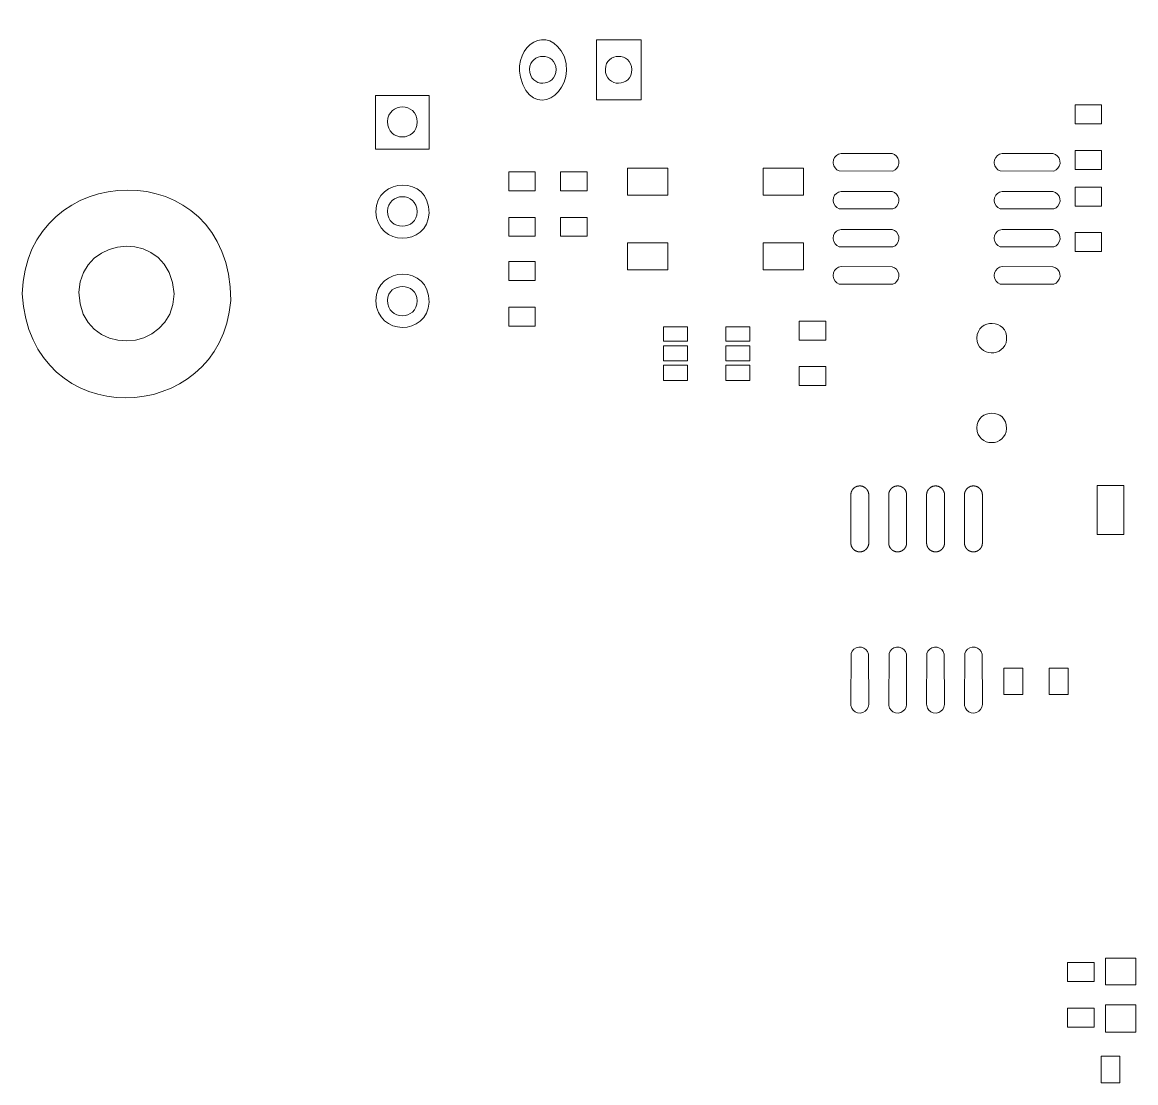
# Model space of a CAD drawing. Header units: inches. Extents: x 1.67 to 6.85, y 3.98 to 6.99.
# Drawn here: x 1.668 to 3.138, y 5.594 to 6.994 of the extents above; entities that cross this region are included whole.
import ezdxf

# ---------------------------------------------------------------- set-up
doc = ezdxf.new("R2010")
doc.units = ezdxf.units.IN
doc.header["$MEASUREMENT"] = 0
doc.layers.add('EBENE_1', color=7, linetype='Continuous')

# ---------------------------------------------------------------- blocks, each defined once
blk = doc.blocks.new('block 16')
at = {"layer": 'EBENE_1', "color": 7, "lineweight": 9, "true_color": 0xffffff}
blk.add_open_spline([(1.668, 6.6357), (1.6712, 6.8141), (1.9431, 6.8257), (1.9432, 6.6269), (1.9297, 6.4583), (1.678, 6.4502), (1.668, 6.6357)], degree=3, knots=[0, 0, 0, 0, 1, 1, 1, 2, 2, 2, 2], dxfattribs=at)
blk = doc.blocks.new('block 17')
at = {"layer": 'EBENE_1', "color": 7, "lineweight": 9, "true_color": 0xffffff}
blk.add_open_spline([(1.8683, 6.6357), (1.8667, 6.5555), (1.745, 6.5498), (1.7425, 6.6378), (1.746, 6.7162), (1.8638, 6.7224), (1.8683, 6.6357)], degree=3, knots=[0, 0, 0, 0, 1, 1, 1, 2, 2, 2, 2], dxfattribs=at)
blk = doc.blocks.new('block 18')
at = {"layer": 'EBENE_1', "color": 7, "lineweight": 9, "true_color": 0xffffff}
blk.add_open_spline([(2.1346, 6.7442), (2.1354, 6.7902), (2.2055, 6.7925), (2.205, 6.7424), (2.2029, 6.6981), (2.1362, 6.6973), (2.1346, 6.7442)], degree=3, knots=[0, 0, 0, 0, 1, 1, 1, 2, 2, 2, 2], dxfattribs=at)
blk = doc.blocks.new('block 19')
at = {"layer": 'EBENE_1', "color": 7, "lineweight": 9, "true_color": 0xffffff}
blk.add_open_spline([(2.1892, 6.7442), (2.1895, 6.7192), (2.1498, 6.7183), (2.15, 6.7447), (2.1506, 6.7698), (2.1887, 6.7711), (2.1892, 6.7442)], degree=3, knots=[0, 0, 0, 0, 1, 1, 1, 2, 2, 2, 2], dxfattribs=at)
blk = doc.blocks.new('block 20')
at = {"layer": 'EBENE_1', "color": 7, "lineweight": 9, "true_color": 0xffffff}
blk.add_open_spline([(2.1346, 6.6266), (2.1354, 6.6726), (2.2055, 6.6748), (2.205, 6.6248), (2.2029, 6.5804), (2.1362, 6.5797), (2.1346, 6.6266)], degree=3, knots=[0, 0, 0, 0, 1, 1, 1, 2, 2, 2, 2], dxfattribs=at)
blk = doc.blocks.new('block 21')
at = {"layer": 'EBENE_1', "color": 7, "lineweight": 9, "true_color": 0xffffff}
blk.add_open_spline([(2.1892, 6.6266), (2.1892, 6.6004), (2.1497, 6.5998), (2.15, 6.6273), (2.1505, 6.6513), (2.1893, 6.652), (2.1892, 6.6266)], degree=3, knots=[0, 0, 0, 0, 1, 1, 1, 2, 2, 2, 2], dxfattribs=at)
blk = doc.blocks.new('block 22')
at = {"layer": 'EBENE_1', "color": 7, "lineweight": 9, "true_color": 0xffffff}
blk.add_lwpolyline([(2.1342, 6.8977), (2.1342, 6.8268), (2.205, 6.8268), (2.205, 6.8977), (2.1342, 6.8977)], dxfattribs=at)
blk = doc.blocks.new('block 23')
at = {"layer": 'EBENE_1', "color": 7, "lineweight": 9, "true_color": 0xffffff}
blk.add_open_spline([(2.1892, 6.8627), (2.1892, 6.8365), (2.1497, 6.8359), (2.15, 6.8634), (2.1509, 6.8884), (2.1888, 6.8894), (2.1892, 6.8627)], degree=3, knots=[0, 0, 0, 0, 1, 1, 1, 2, 2, 2, 2], dxfattribs=at)
blk = doc.blocks.new('block 24')
at = {"layer": 'EBENE_1', "color": 7, "lineweight": 9, "true_color": 0xffffff}
blk.add_lwpolyline([(2.4259, 6.9711), (2.4259, 6.8919), (2.4851, 6.8919), (2.4851, 6.9711), (2.4259, 6.9711)], dxfattribs=at)
blk = doc.blocks.new('block 25')
at = {"layer": 'EBENE_1', "color": 7, "lineweight": 9, "true_color": 0xffffff}
blk.add_open_spline([(2.4726, 6.9319), (2.4726, 6.9082), (2.4375, 6.9072), (2.4376, 6.9323), (2.4383, 6.9544), (2.4718, 6.9554), (2.4726, 6.9319)], degree=3, knots=[0, 0, 0, 0, 1, 1, 1, 2, 2, 2, 2], dxfattribs=at)
blk = doc.blocks.new('block 26')
at = {"layer": 'EBENE_1', "color": 7, "lineweight": 9, "true_color": 0xffffff}
blk.add_open_spline([(2.3255, 6.9219), (2.3161, 6.9635), (2.3625, 6.9942), (2.3836, 6.9488), (2.3995, 6.8984), (2.3392, 6.8635), (2.3255, 6.9219)], degree=3, knots=[0, 0, 0, 0, 1, 1, 1, 2, 2, 2, 2], dxfattribs=at)
blk = doc.blocks.new('block 27')
at = {"layer": 'EBENE_1', "color": 7, "lineweight": 9, "true_color": 0xffffff}
blk.add_open_spline([(2.3726, 6.9319), (2.3726, 6.9082), (2.3375, 6.9072), (2.3376, 6.9323), (2.3383, 6.9544), (2.3718, 6.9554), (2.3726, 6.9319)], degree=3, knots=[0, 0, 0, 0, 1, 1, 1, 2, 2, 2, 2], dxfattribs=at)
blk = doc.blocks.new('block 205')
at = {"layer": 'EBENE_1', "color": 7, "lineweight": 9, "true_color": 0xffffff}
blk.add_lwpolyline([(2.5968, 6.5923), (2.5968, 6.5732), (2.6284, 6.5732), (2.6284, 6.5923), (2.5968, 6.5923)], dxfattribs=at)
blk = doc.blocks.new('block 206')
at = {"layer": 'EBENE_1', "color": 7, "lineweight": 9, "true_color": 0xffffff}
blk.add_lwpolyline([(2.5968, 6.5415), (2.5968, 6.5214), (2.6284, 6.5214), (2.6284, 6.5415), (2.5968, 6.5415)], dxfattribs=at)
blk = doc.blocks.new('block 207')
at = {"layer": 'EBENE_1', "color": 7, "lineweight": 9, "true_color": 0xffffff}
blk.add_lwpolyline([(2.5143, 6.5673), (2.5143, 6.5473), (2.5459, 6.5473), (2.5459, 6.5673), (2.5143, 6.5673)], dxfattribs=at)
blk = doc.blocks.new('block 208')
at = {"layer": 'EBENE_1', "color": 7, "lineweight": 9, "true_color": 0xffffff}
blk.add_lwpolyline([(2.5143, 6.5923), (2.5143, 6.5732), (2.5459, 6.5732), (2.5459, 6.5923), (2.5143, 6.5923)], dxfattribs=at)
blk = doc.blocks.new('block 209')
at = {"layer": 'EBENE_1', "color": 7, "lineweight": 9, "true_color": 0xffffff}
blk.add_lwpolyline([(2.5143, 6.5415), (2.5143, 6.5214), (2.5459, 6.5214), (2.5459, 6.5415), (2.5143, 6.5415)], dxfattribs=at)
blk = doc.blocks.new('block 210')
at = {"layer": 'EBENE_1', "color": 7, "lineweight": 9, "true_color": 0xffffff}
blk.add_lwpolyline([(2.5968, 6.5673), (2.5968, 6.5473), (2.6284, 6.5473), (2.6284, 6.5673), (2.5968, 6.5673)], dxfattribs=at)
blk = doc.blocks.new('block 350')
at = {"layer": 'EBENE_1', "color": 7, "lineweight": 9, "true_color": 0xffffff}
blk.add_lwpolyline([(3.0977, 5.6971), (3.0977, 5.6612), (3.1377, 5.6612), (3.1377, 5.6971), (3.0977, 5.6971)], dxfattribs=at)
blk = doc.blocks.new('block 351')
at = {"layer": 'EBENE_1', "color": 7, "lineweight": 9, "true_color": 0xffffff}
blk.add_lwpolyline([(3.0977, 5.7588), (3.0977, 5.7238), (3.1377, 5.7238), (3.1377, 5.7588), (3.0977, 5.7588)], dxfattribs=at)
blk = doc.blocks.new('block 353')
at = {"layer": 'EBENE_1', "color": 7, "lineweight": 9, "true_color": 0xffffff}
blk.add_lwpolyline([(3.0477, 5.753), (3.0477, 5.728), (3.0827, 5.728), (3.0827, 5.753), (3.0477, 5.753)], dxfattribs=at)
blk = doc.blocks.new('block 354')
at = {"layer": 'EBENE_1', "color": 7, "lineweight": 9, "true_color": 0xffffff}
blk.add_lwpolyline([(3.0477, 5.6929), (3.0477, 5.6679), (3.0827, 5.6679), (3.0827, 5.6929), (3.0477, 5.6929)], dxfattribs=at)
blk = doc.blocks.new('block 359')
at = {"layer": 'EBENE_1', "color": 7, "lineweight": 9, "true_color": 0xffffff}
blk.add_lwpolyline([(3.0919, 5.6295), (3.0919, 5.5945), (3.1169, 5.5945), (3.1169, 5.6295), (3.0919, 5.6295)], dxfattribs=at)
blk = doc.blocks.new('block 381')
at = {"layer": 'EBENE_1', "color": 7, "lineweight": 9, "true_color": 0xffffff}
blk.add_lwpolyline([(2.6459, 6.8018), (2.6459, 6.7659), (2.6993, 6.7659), (2.6993, 6.8018), (2.6459, 6.8018)], dxfattribs=at)
blk = doc.blocks.new('block 382')
at = {"layer": 'EBENE_1', "color": 7, "lineweight": 9, "true_color": 0xffffff}
blk.add_lwpolyline([(2.4667, 6.8018), (2.4667, 6.7659), (2.5201, 6.7659), (2.5201, 6.8018), (2.4667, 6.8018)], dxfattribs=at)
blk = doc.blocks.new('block 383')
at = {"layer": 'EBENE_1', "color": 7, "lineweight": 9, "true_color": 0xffffff}
blk.add_lwpolyline([(2.4667, 6.7033), (2.4667, 6.6674), (2.5201, 6.6674), (2.5201, 6.7033), (2.4667, 6.7033)], dxfattribs=at)
blk = doc.blocks.new('block 384')
at = {"layer": 'EBENE_1', "color": 7, "lineweight": 9, "true_color": 0xffffff}
blk.add_lwpolyline([(2.6459, 6.7033), (2.6459, 6.6674), (2.6993, 6.6674), (2.6993, 6.7033), (2.6459, 6.7033)], dxfattribs=at)
blk = doc.blocks.new('block 385')
at = {"layer": 'EBENE_1', "color": 7, "lineweight": 9, "true_color": 0xffffff}
blk.add_lwpolyline([(2.31, 6.7968), (2.31, 6.7717), (2.3451, 6.7717), (2.3451, 6.7968), (2.31, 6.7968)], dxfattribs=at)
blk = doc.blocks.new('block 386')
at = {"layer": 'EBENE_1', "color": 7, "lineweight": 9, "true_color": 0xffffff}
blk.add_lwpolyline([(2.31, 6.7367), (2.31, 6.7117), (2.3451, 6.7117), (2.3451, 6.7367), (2.31, 6.7367)], dxfattribs=at)
blk = doc.blocks.new('block 387')
at = {"layer": 'EBENE_1', "color": 7, "lineweight": 9, "true_color": 0xffffff}
blk.add_lwpolyline([(2.3784, 6.7968), (2.3784, 6.7717), (2.4134, 6.7717), (2.4134, 6.7968), (2.3784, 6.7968)], dxfattribs=at)
blk = doc.blocks.new('block 388')
at = {"layer": 'EBENE_1', "color": 7, "lineweight": 9, "true_color": 0xffffff}
blk.add_lwpolyline([(2.3784, 6.7367), (2.3784, 6.7117), (2.4134, 6.7117), (2.4134, 6.7367), (2.3784, 6.7367)], dxfattribs=at)
blk = doc.blocks.new('block 389')
at = {"layer": 'EBENE_1', "color": 7, "lineweight": 9, "true_color": 0xffffff}
blk.add_lwpolyline([(2.31, 6.6182), (2.31, 6.5932), (2.3451, 6.5932), (2.3451, 6.6182), (2.31, 6.6182)], dxfattribs=at)
blk = doc.blocks.new('block 390')
at = {"layer": 'EBENE_1', "color": 7, "lineweight": 9, "true_color": 0xffffff}
blk.add_lwpolyline([(2.31, 6.6783), (2.31, 6.6533), (2.3451, 6.6533), (2.3451, 6.6783), (2.31, 6.6783)], dxfattribs=at)
blk = doc.blocks.new('block 400')
at = {"layer": 'EBENE_1', "color": 7, "lineweight": 9, "true_color": 0xffffff}
blk.add_lwpolyline([(3.0577, 6.8852), (3.0577, 6.8602), (3.0927, 6.8602), (3.0927, 6.8852), (3.0577, 6.8852)], dxfattribs=at)
blk = doc.blocks.new('block 401')
at = {"layer": 'EBENE_1', "color": 7, "lineweight": 9, "true_color": 0xffffff}
blk.add_lwpolyline([(3.0577, 6.8251), (3.0577, 6.8001), (3.0927, 6.8001), (3.0927, 6.8251), (3.0577, 6.8251)], dxfattribs=at)
blk = doc.blocks.new('block 402')
at = {"layer": 'EBENE_1', "color": 7, "lineweight": 9, "true_color": 0xffffff}
blk.add_lwpolyline([(2.9509, 6.7091), (2.9514, 6.7127), (2.9529, 6.7158), (2.9552, 6.7183), (2.9581, 6.72), (2.9615, 6.7209), (3.0285, 6.7207), (3.0318, 6.7195), (3.0345, 6.7174), (3.0365, 6.7147), (3.0376, 6.7114), (3.0378, 6.7078), (3.0368, 6.7044), (3.035, 6.7015), (3.0325, 6.6993), (3.0294, 6.6978), (2.9589, 6.6979), (2.9558, 6.6995), (2.9534, 6.7018), (2.9517, 6.7048), (2.9509, 6.7082), (2.9509, 6.7091), (2.9509, 6.7091)], dxfattribs=at)
blk = doc.blocks.new('block 403')
at = {"layer": 'EBENE_1', "color": 7, "lineweight": 9, "true_color": 0xffffff}
blk.add_lwpolyline([(2.9509, 6.8093), (2.9514, 6.8128), (2.9529, 6.8159), (2.9552, 6.8184), (2.9581, 6.8202), (2.9615, 6.821), (3.0285, 6.8208), (3.0318, 6.8196), (3.0345, 6.8175), (3.0365, 6.8148), (3.0376, 6.8115), (3.0378, 6.8079), (3.0368, 6.8045), (3.035, 6.8016), (3.0325, 6.7994), (3.0294, 6.7979), (2.9589, 6.7981), (2.9558, 6.7996), (2.9534, 6.802), (2.9517, 6.8049), (2.9509, 6.8084), (2.9509, 6.8093), (2.9509, 6.8093)], dxfattribs=at)
blk = doc.blocks.new('block 404')
at = {"layer": 'EBENE_1', "color": 7, "lineweight": 9, "true_color": 0xffffff}
blk.add_lwpolyline([(2.7383, 6.6599), (2.7389, 6.6634), (2.7403, 6.6665), (2.7426, 6.6691), (2.7455, 6.6708), (2.7489, 6.6717), (2.816, 6.6715), (2.8192, 6.6703), (2.8219, 6.6682), (2.8239, 6.6654), (2.8251, 6.6622), (2.8252, 6.6586), (2.8243, 6.6552), (2.8225, 6.6523), (2.82, 6.65), (2.8169, 6.6486), (2.7463, 6.6487), (2.7433, 6.6503), (2.7408, 6.6526), (2.7391, 6.6556), (2.7384, 6.659), (2.7383, 6.6599), (2.7383, 6.6599)], dxfattribs=at)
blk = doc.blocks.new('block 405')
at = {"layer": 'EBENE_1', "color": 7, "lineweight": 9, "true_color": 0xffffff}
blk.add_lwpolyline([(2.7383, 6.7091), (2.7389, 6.7127), (2.7403, 6.7158), (2.7426, 6.7183), (2.7455, 6.72), (2.7489, 6.7209), (2.816, 6.7207), (2.8192, 6.7195), (2.8219, 6.7174), (2.8239, 6.7147), (2.8251, 6.7114), (2.8252, 6.7078), (2.8243, 6.7044), (2.8225, 6.7015), (2.82, 6.6993), (2.8169, 6.6978), (2.7463, 6.6979), (2.7433, 6.6995), (2.7408, 6.7018), (2.7391, 6.7048), (2.7384, 6.7082), (2.7383, 6.7091), (2.7383, 6.7091)], dxfattribs=at)
blk = doc.blocks.new('block 406')
at = {"layer": 'EBENE_1', "color": 7, "lineweight": 9, "true_color": 0xffffff}
blk.add_lwpolyline([(2.7383, 6.7592), (2.7389, 6.7627), (2.7403, 6.7658), (2.7426, 6.7683), (2.7455, 6.7701), (2.7489, 6.771), (2.816, 6.7708), (2.8192, 6.7695), (2.8219, 6.7675), (2.8239, 6.7647), (2.8251, 6.7614), (2.8252, 6.7579), (2.8243, 6.7545), (2.8225, 6.7516), (2.82, 6.7493), (2.8169, 6.7479), (2.7463, 6.748), (2.7433, 6.7496), (2.7408, 6.7519), (2.7391, 6.7549), (2.7384, 6.7583), (2.7383, 6.7592), (2.7383, 6.7592)], dxfattribs=at)
blk = doc.blocks.new('block 407')
at = {"layer": 'EBENE_1', "color": 7, "lineweight": 9, "true_color": 0xffffff}
blk.add_lwpolyline([(2.9509, 6.6599), (2.9514, 6.6634), (2.9529, 6.6665), (2.9552, 6.6691), (2.9581, 6.6708), (2.9615, 6.6717), (3.0285, 6.6715), (3.0318, 6.6703), (3.0345, 6.6682), (3.0365, 6.6654), (3.0376, 6.6622), (3.0378, 6.6586), (3.0368, 6.6552), (3.035, 6.6523), (3.0325, 6.65), (3.0294, 6.6486), (2.9589, 6.6487), (2.9558, 6.6503), (2.9534, 6.6526), (2.9517, 6.6556), (2.9509, 6.659), (2.9509, 6.6599), (2.9509, 6.6599)], dxfattribs=at)
blk = doc.blocks.new('block 408')
at = {"layer": 'EBENE_1', "color": 7, "lineweight": 9, "true_color": 0xffffff}
blk.add_lwpolyline([(2.9509, 6.7592), (2.9514, 6.7627), (2.9529, 6.7658), (2.9552, 6.7683), (2.9581, 6.7701), (2.9615, 6.771), (3.0285, 6.7708), (3.0318, 6.7695), (3.0345, 6.7675), (3.0365, 6.7647), (3.0376, 6.7614), (3.0378, 6.7579), (3.0368, 6.7545), (3.035, 6.7516), (3.0325, 6.7493), (3.0294, 6.7479), (2.9589, 6.748), (2.9558, 6.7496), (2.9534, 6.7519), (2.9517, 6.7549), (2.9509, 6.7583), (2.9509, 6.7592), (2.9509, 6.7592)], dxfattribs=at)
blk = doc.blocks.new('block 409')
at = {"layer": 'EBENE_1', "color": 7, "lineweight": 9, "true_color": 0xffffff}
blk.add_lwpolyline([(2.7383, 6.8093), (2.7389, 6.8128), (2.7403, 6.8159), (2.7426, 6.8184), (2.7455, 6.8202), (2.7489, 6.821), (2.816, 6.8208), (2.8192, 6.8196), (2.8219, 6.8175), (2.8239, 6.8148), (2.8251, 6.8115), (2.8252, 6.8079), (2.8243, 6.8045), (2.8225, 6.8016), (2.82, 6.7994), (2.8169, 6.7979), (2.7463, 6.7981), (2.7433, 6.7996), (2.7408, 6.802), (2.7391, 6.8049), (2.7384, 6.8084), (2.7383, 6.8093), (2.7383, 6.8093)], dxfattribs=at)
blk = doc.blocks.new('block 410')
at = {"layer": 'EBENE_1', "color": 7, "lineweight": 9, "true_color": 0xffffff}
blk.add_lwpolyline([(3.0577, 6.7167), (3.0577, 6.6916), (3.0927, 6.6916), (3.0927, 6.7167), (3.0577, 6.7167)], dxfattribs=at)
blk = doc.blocks.new('block 411')
at = {"layer": 'EBENE_1', "color": 7, "lineweight": 9, "true_color": 0xffffff}
blk.add_lwpolyline([(3.0577, 6.7767), (3.0577, 6.7517), (3.0927, 6.7517), (3.0927, 6.7767), (3.0577, 6.7767)], dxfattribs=at)
blk = doc.blocks.new('block 413')
at = {"layer": 'EBENE_1', "color": 7, "lineweight": 9, "true_color": 0xffffff}
blk.add_lwpolyline([(3.0869, 6.3829), (3.0869, 6.3179), (3.1219, 6.3179), (3.1219, 6.3829), (3.0869, 6.3829)], dxfattribs=at)
blk = doc.blocks.new('block 414')
at = {"layer": 'EBENE_1', "color": 7, "lineweight": 9, "true_color": 0xffffff}
blk.add_open_spline([(2.9281, 6.5773), (2.9285, 6.6039), (2.9688, 6.6032), (2.9673, 6.5755), (2.965, 6.5515), (2.9285, 6.552), (2.9281, 6.5773)], degree=3, knots=[0, 0, 0, 0, 1, 1, 1, 2, 2, 2, 2], dxfattribs=at)
blk = doc.blocks.new('block 415')
at = {"layer": 'EBENE_1', "color": 7, "lineweight": 9, "true_color": 0xffffff}
blk.add_open_spline([(2.9281, 6.4589), (2.9282, 6.4846), (2.9674, 6.4852), (2.9673, 6.4582), (2.9664, 6.4335), (2.9285, 6.4326), (2.9281, 6.4589)], degree=3, knots=[0, 0, 0, 0, 1, 1, 1, 2, 2, 2, 2], dxfattribs=at)
blk = doc.blocks.new('block 416')
at = {"layer": 'EBENE_1', "color": 7, "lineweight": 9, "true_color": 0xffffff}
blk.add_lwpolyline([(3.0235, 6.1418), (3.0235, 6.1068), (3.0485, 6.1068), (3.0485, 6.1418), (3.0235, 6.1418)], dxfattribs=at)
blk = doc.blocks.new('block 417')
at = {"layer": 'EBENE_1', "color": 7, "lineweight": 9, "true_color": 0xffffff}
blk.add_lwpolyline([(2.9635, 6.1418), (2.9635, 6.1068), (2.9885, 6.1068), (2.9885, 6.1418), (2.9635, 6.1418)], dxfattribs=at)
blk = doc.blocks.new('block 418')
at = {"layer": 'EBENE_1', "color": 7, "lineweight": 9, "true_color": 0xffffff}
blk.add_lwpolyline([(2.8617, 6.307), (2.8617, 6.3717), (2.8618, 6.3719), (2.8618, 6.3721), (2.8618, 6.3724), (2.8619, 6.3726), (2.8619, 6.3728), (2.862, 6.373), (2.862, 6.3732), (2.8621, 6.3734), (2.8621, 6.3737), (2.8622, 6.3739), (2.8623, 6.3741), (2.8623, 6.3743), (2.8624, 6.3745), (2.8625, 6.3747), (2.8625, 6.3749), (2.8626, 6.3751), (2.8627, 6.3753), (2.8628, 6.3755), (2.8629, 6.3757), (2.863, 6.3759), (2.8631, 6.3761), (2.8632, 6.3762), (2.8633, 6.3764), (2.8634, 6.3766), (2.8635, 6.3768), (2.8637, 6.377), (2.8638, 6.3771), (2.8639, 6.3773), (2.864, 6.3775), (2.8642, 6.3777), (2.8643, 6.3778), (2.8644, 6.378), (2.8646, 6.3782), (2.8647, 6.3783), (2.8648, 6.3785), (2.865, 6.3786), (2.8651, 6.3788), (2.8653, 6.3789), (2.8654, 6.3791), (2.8656, 6.3792), (2.8658, 6.3794), (2.8659, 6.3795), (2.8661, 6.3796), (2.8663, 6.3798), (2.8664, 6.3799), (2.8666, 6.38), (2.8668, 6.3801), (2.8669, 6.3803), (2.8671, 6.3804), (2.8673, 6.3805), (2.8675, 6.3806), (2.8677, 6.3807), (2.8679, 6.3808), (2.868, 6.3809), (2.8682, 6.381), (2.8684, 6.3811), (2.8686, 6.3812), (2.8688, 6.3813), (2.869, 6.3814), (2.8692, 6.3814), (2.8694, 6.3815), (2.8696, 6.3816), (2.8698, 6.3817), (2.87, 6.3817), (2.8703, 6.3818), (2.8705, 6.3818), (2.8707, 6.3819), (2.8709, 6.382), (2.8711, 6.382), (2.8713, 6.382), (2.8715, 6.3821), (2.8718, 6.3821), (2.872, 6.3821), (2.8722, 6.3822), (2.8724, 6.3822), (2.8727, 6.3822), (2.8729, 6.3822), (2.8731, 6.3822), (2.8733, 6.3822), (2.8736, 6.3822), (2.8738, 6.3822), (2.874, 6.3822), (2.8743, 6.3822), (2.8745, 6.3822), (2.8747, 6.3822), (2.8749, 6.3822), (2.8751, 6.3821), (2.8754, 6.3821), (2.8756, 6.3821), (2.8758, 6.382), (2.876, 6.382), (2.8762, 6.3819), (2.8764, 6.3819), (2.8767, 6.3818), (2.8769, 6.3818), (2.8771, 6.3817), (2.8773, 6.3816), (2.8775, 6.3815), (2.8777, 6.3815), (2.8779, 6.3814), (2.8781, 6.3813), (2.8783, 6.3812), (2.8785, 6.3811), (2.8787, 6.381), (2.8789, 6.3809), (2.8791, 6.3808), (2.8792, 6.3807), (2.8794, 6.3806), (2.8796, 6.3805), (2.8798, 6.3804), (2.88, 6.3803), (2.8802, 6.3802), (2.8803, 6.3801), (2.8805, 6.3799), (2.8807, 6.3798), (2.8808, 6.3797), (2.881, 6.3795), (2.8812, 6.3794), (2.8813, 6.3793), (2.8815, 6.3791), (2.8816, 6.379), (2.8818, 6.3788), (2.8819, 6.3787), (2.8821, 6.3785), (2.8822, 6.3784), (2.8824, 6.3782), (2.8825, 6.378), (2.8827, 6.3779), (2.8828, 6.3777), (2.8829, 6.3775), (2.883, 6.3774), (2.8832, 6.3772), (2.8833, 6.377), (2.8834, 6.3768), (2.8835, 6.3767), (2.8836, 6.3765), (2.8837, 6.3763), (2.8838, 6.3761), (2.8839, 6.3759), (2.884, 6.3757), (2.8841, 6.3755), (2.8842, 6.3753), (2.8843, 6.3751), (2.8844, 6.3749), (2.8845, 6.3747), (2.8846, 6.3745), (2.8846, 6.3743), (2.8847, 6.3741), (2.8848, 6.3739), (2.8848, 6.3737), (2.8849, 6.3735), (2.885, 6.3733), (2.885, 6.3731), (2.8851, 6.3729), (2.8851, 6.3727), (2.8851, 6.3724), (2.8852, 6.3722), (2.8852, 6.372), (2.8852, 6.3718), (2.8853, 6.3715), (2.8853, 6.3066), (2.8853, 6.3064), (2.8853, 6.3062), (2.8853, 6.3059), (2.8852, 6.3057), (2.8852, 6.3055), (2.8852, 6.3053), (2.8851, 6.3051), (2.8851, 6.3048), (2.8851, 6.3046), (2.885, 6.3044), (2.885, 6.3042), (2.8849, 6.304), (2.8849, 6.3038), (2.8848, 6.3036), (2.8847, 6.3033), (2.8847, 6.3031), (2.8846, 6.3029), (2.8845, 6.3027), (2.8844, 6.3025), (2.8844, 6.3023), (2.8843, 6.3021), (2.8842, 6.3019), (2.8841, 6.3017), (2.884, 6.3016), (2.8839, 6.3014), (2.8838, 6.3012), (2.8837, 6.301), (2.8836, 6.3008), (2.8834, 6.3006), (2.8833, 6.3004), (2.8832, 6.3003), (2.8831, 6.3001), (2.883, 6.2999), (2.8828, 6.2998), (2.8827, 6.2996), (2.8826, 6.2994), (2.8824, 6.2993), (2.8823, 6.2991), (2.8821, 6.2989), (2.882, 6.2988), (2.8818, 6.2986), (2.8817, 6.2985), (2.8815, 6.2983), (2.8814, 6.2982), (2.8812, 6.2981), (2.8811, 6.2979), (2.8809, 6.2978), (2.8807, 6.2977), (2.8806, 6.2975), (2.8804, 6.2974), (2.8802, 6.2973), (2.88, 6.2972), (2.8799, 6.297), (2.8797, 6.2969), (2.8795, 6.2968), (2.8793, 6.2967), (2.8791, 6.2966), (2.8789, 6.2965), (2.8787, 6.2964), (2.8785, 6.2963), (2.8784, 6.2962), (2.8782, 6.2961), (2.878, 6.296), (2.8778, 6.296), (2.8776, 6.2959), (2.8774, 6.2958), (2.8771, 6.2958), (2.8769, 6.2957), (2.8767, 6.2956), (2.8765, 6.2956), (2.8763, 6.2955), (2.8761, 6.2955), (2.8759, 6.2954), (2.8757, 6.2954), (2.8754, 6.2953), (2.8752, 6.2953), (2.875, 6.2953), (2.8748, 6.2952), (2.8746, 6.2952), (2.8743, 6.2952), (2.8741, 6.2952), (2.8739, 6.2952), (2.8736, 6.2952), (2.8734, 6.2952), (2.8732, 6.2952), (2.873, 6.2952), (2.8727, 6.2952), (2.8725, 6.2952), (2.8723, 6.2952), (2.8721, 6.2953), (2.8718, 6.2953), (2.8716, 6.2953), (2.8714, 6.2954), (2.8712, 6.2954), (2.871, 6.2954), (2.8708, 6.2955), (2.8705, 6.2955), (2.8703, 6.2956), (2.8701, 6.2957), (2.8699, 6.2957), (2.8697, 6.2958), (2.8695, 6.2959), (2.8693, 6.2959), (2.8691, 6.296), (2.8689, 6.2961), (2.8687, 6.2962), (2.8685, 6.2963), (2.8683, 6.2964), (2.8681, 6.2965), (2.8679, 6.2966), (2.8677, 6.2967), (2.8675, 6.2968), (2.8674, 6.2969), (2.8672, 6.297), (2.867, 6.2971), (2.8668, 6.2972), (2.8667, 6.2974), (2.8665, 6.2975), (2.8663, 6.2976), (2.8661, 6.2977), (2.866, 6.2979), (2.8658, 6.298), (2.8657, 6.2982), (2.8655, 6.2983), (2.8653, 6.2984), (2.8652, 6.2986), (2.865, 6.2987), (2.8649, 6.2989), (2.8647, 6.299), (2.8646, 6.2992), (2.8645, 6.2994), (2.8643, 6.2995), (2.8642, 6.2997), (2.8641, 6.2999), (2.8639, 6.3), (2.8638, 6.3002), (2.8637, 6.3004), (2.8636, 6.3006), (2.8635, 6.3007), (2.8633, 6.3009), (2.8632, 6.3011), (2.8631, 6.3013), (2.863, 6.3015), (2.8629, 6.3017), (2.8628, 6.3019), (2.8627, 6.3021), (2.8627, 6.3023), (2.8626, 6.3025), (2.8625, 6.3027), (2.8624, 6.3029), (2.8623, 6.3031), (2.8623, 6.3033), (2.8622, 6.3035), (2.8621, 6.3037), (2.8621, 6.3039), (2.862, 6.3041), (2.862, 6.3043), (2.8619, 6.3045), (2.8619, 6.3048), (2.8618, 6.305), (2.8618, 6.3052), (2.8618, 6.3054), (2.8618, 6.3056), (2.8617, 6.3059), (2.8617, 6.3061), (2.8617, 6.3063), (2.8617, 6.3065), (2.8617, 6.3068), (2.8617, 6.307), (2.8617, 6.307)], dxfattribs=at)
blk = doc.blocks.new('block 419')
at = {"layer": 'EBENE_1', "color": 7, "lineweight": 9, "true_color": 0xffffff}
blk.add_lwpolyline([(2.7617, 6.307), (2.7617, 6.3717), (2.7617, 6.3719), (2.7618, 6.3721), (2.7618, 6.3724), (2.7619, 6.3726), (2.7619, 6.3728), (2.7619, 6.373), (2.762, 6.3732), (2.762, 6.3734), (2.7621, 6.3737), (2.7622, 6.3739), (2.7622, 6.3741), (2.7623, 6.3743), (2.7624, 6.3745), (2.7624, 6.3747), (2.7625, 6.3749), (2.7626, 6.3751), (2.7627, 6.3753), (2.7628, 6.3755), (2.7629, 6.3757), (2.763, 6.3759), (2.7631, 6.3761), (2.7632, 6.3762), (2.7633, 6.3764), (2.7634, 6.3766), (2.7635, 6.3768), (2.7636, 6.377), (2.7638, 6.3771), (2.7639, 6.3773), (2.764, 6.3775), (2.7641, 6.3777), (2.7643, 6.3778), (2.7644, 6.378), (2.7645, 6.3782), (2.7647, 6.3783), (2.7648, 6.3785), (2.765, 6.3786), (2.7651, 6.3788), (2.7653, 6.3789), (2.7654, 6.3791), (2.7656, 6.3792), (2.7657, 6.3794), (2.7659, 6.3795), (2.7661, 6.3796), (2.7662, 6.3798), (2.7664, 6.3799), (2.7666, 6.38), (2.7667, 6.3801), (2.7669, 6.3803), (2.7671, 6.3804), (2.7673, 6.3805), (2.7675, 6.3806), (2.7677, 6.3807), (2.7678, 6.3808), (2.768, 6.3809), (2.7682, 6.381), (2.7684, 6.3811), (2.7686, 6.3812), (2.7688, 6.3813), (2.769, 6.3814), (2.7692, 6.3814), (2.7694, 6.3815), (2.7696, 6.3816), (2.7698, 6.3817), (2.77, 6.3817), (2.7702, 6.3818), (2.7704, 6.3818), (2.7707, 6.3819), (2.7709, 6.382), (2.7711, 6.382), (2.7713, 6.382), (2.7715, 6.3821), (2.7717, 6.3821), (2.772, 6.3821), (2.7722, 6.3822), (2.7724, 6.3822), (2.7726, 6.3822), (2.7729, 6.3822), (2.7731, 6.3822), (2.7733, 6.3822), (2.7735, 6.3822), (2.7738, 6.3822), (2.774, 6.3822), (2.7742, 6.3822), (2.7745, 6.3822), (2.7747, 6.3822), (2.7749, 6.3822), (2.7751, 6.3821), (2.7753, 6.3821), (2.7756, 6.3821), (2.7758, 6.382), (2.776, 6.382), (2.7762, 6.3819), (2.7764, 6.3819), (2.7766, 6.3818), (2.7768, 6.3818), (2.7771, 6.3817), (2.7773, 6.3816), (2.7775, 6.3815), (2.7777, 6.3815), (2.7779, 6.3814), (2.7781, 6.3813), (2.7783, 6.3812), (2.7785, 6.3811), (2.7787, 6.381), (2.7788, 6.3809), (2.779, 6.3808), (2.7792, 6.3807), (2.7794, 6.3806), (2.7796, 6.3805), (2.7798, 6.3804), (2.78, 6.3803), (2.7801, 6.3802), (2.7803, 6.3801), (2.7805, 6.3799), (2.7807, 6.3798), (2.7808, 6.3797), (2.781, 6.3795), (2.7811, 6.3794), (2.7813, 6.3793), (2.7815, 6.3791), (2.7816, 6.379), (2.7818, 6.3788), (2.7819, 6.3787), (2.7821, 6.3785), (2.7822, 6.3784), (2.7824, 6.3782), (2.7825, 6.378), (2.7826, 6.3779), (2.7828, 6.3777), (2.7829, 6.3775), (2.783, 6.3774), (2.7831, 6.3772), (2.7833, 6.377), (2.7834, 6.3768), (2.7835, 6.3767), (2.7836, 6.3765), (2.7837, 6.3763), (2.7838, 6.3761), (2.7839, 6.3759), (2.784, 6.3757), (2.7841, 6.3755), (2.7842, 6.3753), (2.7843, 6.3751), (2.7844, 6.3749), (2.7845, 6.3747), (2.7845, 6.3745), (2.7846, 6.3743), (2.7847, 6.3741), (2.7848, 6.3739), (2.7848, 6.3737), (2.7849, 6.3735), (2.7849, 6.3733), (2.785, 6.3731), (2.785, 6.3729), (2.7851, 6.3727), (2.7851, 6.3724), (2.7851, 6.3722), (2.7852, 6.372), (2.7852, 6.3718), (2.7852, 6.3715), (2.7853, 6.3066), (2.7853, 6.3064), (2.7853, 6.3062), (2.7852, 6.3059), (2.7852, 6.3057), (2.7852, 6.3055), (2.7852, 6.3053), (2.7851, 6.3051), (2.7851, 6.3048), (2.785, 6.3046), (2.785, 6.3044), (2.7849, 6.3042), (2.7849, 6.304), (2.7848, 6.3038), (2.7848, 6.3036), (2.7847, 6.3033), (2.7846, 6.3031), (2.7846, 6.3029), (2.7845, 6.3027), (2.7844, 6.3025), (2.7843, 6.3023), (2.7842, 6.3021), (2.7842, 6.3019), (2.7841, 6.3017), (2.784, 6.3016), (2.7839, 6.3014), (2.7838, 6.3012), (2.7836, 6.301), (2.7835, 6.3008), (2.7834, 6.3006), (2.7833, 6.3004), (2.7832, 6.3003), (2.7831, 6.3001), (2.7829, 6.2999), (2.7828, 6.2998), (2.7827, 6.2996), (2.7825, 6.2994), (2.7824, 6.2993), (2.7823, 6.2991), (2.7821, 6.2989), (2.782, 6.2988), (2.7818, 6.2986), (2.7817, 6.2985), (2.7815, 6.2983), (2.7814, 6.2982), (2.7812, 6.2981), (2.781, 6.2979), (2.7809, 6.2978), (2.7807, 6.2977), (2.7805, 6.2975), (2.7804, 6.2974), (2.7802, 6.2973), (2.78, 6.2972), (2.7798, 6.297), (2.7797, 6.2969), (2.7795, 6.2968), (2.7793, 6.2967), (2.7791, 6.2966), (2.7789, 6.2965), (2.7787, 6.2964), (2.7785, 6.2963), (2.7783, 6.2962), (2.7781, 6.2961), (2.7779, 6.296), (2.7777, 6.296), (2.7775, 6.2959), (2.7773, 6.2958), (2.7771, 6.2958), (2.7769, 6.2957), (2.7767, 6.2956), (2.7765, 6.2956), (2.7763, 6.2955), (2.7761, 6.2955), (2.7759, 6.2954), (2.7756, 6.2954), (2.7754, 6.2953), (2.7752, 6.2953), (2.775, 6.2953), (2.7748, 6.2952), (2.7745, 6.2952), (2.7743, 6.2952), (2.7741, 6.2952), (2.7739, 6.2952), (2.7736, 6.2952), (2.7734, 6.2952), (2.7732, 6.2952), (2.7729, 6.2952), (2.7727, 6.2952), (2.7725, 6.2952), (2.7723, 6.2952), (2.772, 6.2953), (2.7718, 6.2953), (2.7716, 6.2953), (2.7714, 6.2954), (2.7712, 6.2954), (2.7709, 6.2954), (2.7707, 6.2955), (2.7705, 6.2955), (2.7703, 6.2956), (2.7701, 6.2957), (2.7699, 6.2957), (2.7697, 6.2958), (2.7695, 6.2959), (2.7693, 6.2959), (2.7691, 6.296), (2.7689, 6.2961), (2.7687, 6.2962), (2.7685, 6.2963), (2.7683, 6.2964), (2.7681, 6.2965), (2.7679, 6.2966), (2.7677, 6.2967), (2.7675, 6.2968), (2.7673, 6.2969), (2.7672, 6.297), (2.767, 6.2971), (2.7668, 6.2972), (2.7666, 6.2974), (2.7665, 6.2975), (2.7663, 6.2976), (2.7661, 6.2977), (2.766, 6.2979), (2.7658, 6.298), (2.7656, 6.2982), (2.7655, 6.2983), (2.7653, 6.2984), (2.7652, 6.2986), (2.765, 6.2987), (2.7649, 6.2989), (2.7647, 6.299), (2.7646, 6.2992), (2.7644, 6.2994), (2.7643, 6.2995), (2.7642, 6.2997), (2.764, 6.2999), (2.7639, 6.3), (2.7638, 6.3002), (2.7637, 6.3004), (2.7636, 6.3006), (2.7634, 6.3007), (2.7633, 6.3009), (2.7632, 6.3011), (2.7631, 6.3013), (2.763, 6.3015), (2.7629, 6.3017), (2.7628, 6.3019), (2.7627, 6.3021), (2.7626, 6.3023), (2.7626, 6.3025), (2.7625, 6.3027), (2.7624, 6.3029), (2.7623, 6.3031), (2.7623, 6.3033), (2.7622, 6.3035), (2.7621, 6.3037), (2.7621, 6.3039), (2.762, 6.3041), (2.762, 6.3043), (2.7619, 6.3045), (2.7619, 6.3048), (2.7618, 6.305), (2.7618, 6.3052), (2.7618, 6.3054), (2.7617, 6.3056), (2.7617, 6.3059), (2.7617, 6.3061), (2.7617, 6.3063), (2.7617, 6.3065), (2.7617, 6.3068), (2.7617, 6.307), (2.7617, 6.307)], dxfattribs=at)
blk = doc.blocks.new('block 420')
at = {"layer": 'EBENE_1', "color": 7, "lineweight": 9, "true_color": 0xffffff}
blk.add_lwpolyline([(2.9117, 6.0943), (2.9121, 6.1609), (2.9135, 6.164), (2.9158, 6.1666), (2.9186, 6.1684), (2.922, 6.1694), (2.9256, 6.1693), (2.9289, 6.1682), (2.9316, 6.1662), (2.9337, 6.1635), (2.935, 6.1603), (2.9353, 6.0936), (2.9346, 6.0902), (2.933, 6.0872), (2.9306, 6.0848), (2.9276, 6.0831), (2.9241, 6.0824), (2.9205, 6.0828), (2.9174, 6.0841), (2.9148, 6.0863), (2.9128, 6.0891), (2.9118, 6.0924), (2.9117, 6.0943), (2.9117, 6.0943)], dxfattribs=at)
blk = doc.blocks.new('block 421')
at = {"layer": 'EBENE_1', "color": 7, "lineweight": 9, "true_color": 0xffffff}
blk.add_lwpolyline([(2.8617, 6.0943), (2.8621, 6.1609), (2.8635, 6.164), (2.8658, 6.1666), (2.8686, 6.1684), (2.872, 6.1694), (2.8756, 6.1693), (2.8789, 6.1682), (2.8816, 6.1662), (2.8837, 6.1635), (2.885, 6.1603), (2.8853, 6.0936), (2.8846, 6.0902), (2.883, 6.0872), (2.8806, 6.0848), (2.8776, 6.0831), (2.8741, 6.0824), (2.8705, 6.0828), (2.8674, 6.0841), (2.8647, 6.0863), (2.8628, 6.0891), (2.8618, 6.0924), (2.8617, 6.0943), (2.8617, 6.0943)], dxfattribs=at)
blk = doc.blocks.new('block 422')
at = {"layer": 'EBENE_1', "color": 7, "lineweight": 9, "true_color": 0xffffff}
blk.add_lwpolyline([(2.8117, 6.0943), (2.8121, 6.1609), (2.8135, 6.164), (2.8157, 6.1666), (2.8186, 6.1684), (2.822, 6.1694), (2.8256, 6.1693), (2.8289, 6.1682), (2.8316, 6.1662), (2.8337, 6.1635), (2.835, 6.1603), (2.8353, 6.0936), (2.8346, 6.0902), (2.8329, 6.0872), (2.8305, 6.0848), (2.8275, 6.0831), (2.8241, 6.0824), (2.8205, 6.0828), (2.8173, 6.0841), (2.8147, 6.0863), (2.8128, 6.0891), (2.8118, 6.0924), (2.8117, 6.0943), (2.8117, 6.0943)], dxfattribs=at)
blk = doc.blocks.new('block 423')
at = {"layer": 'EBENE_1', "color": 7, "lineweight": 9, "true_color": 0xffffff}
blk.add_lwpolyline([(2.9117, 6.307), (2.9117, 6.3717), (2.9118, 6.3719), (2.9118, 6.3721), (2.9118, 6.3724), (2.9119, 6.3726), (2.9119, 6.3728), (2.912, 6.373), (2.912, 6.3732), (2.9121, 6.3734), (2.9121, 6.3737), (2.9122, 6.3739), (2.9123, 6.3741), (2.9123, 6.3743), (2.9124, 6.3745), (2.9125, 6.3747), (2.9126, 6.3749), (2.9126, 6.3751), (2.9127, 6.3753), (2.9128, 6.3755), (2.9129, 6.3757), (2.913, 6.3759), (2.9131, 6.3761), (2.9132, 6.3762), (2.9133, 6.3764), (2.9134, 6.3766), (2.9135, 6.3768), (2.9137, 6.377), (2.9138, 6.3771), (2.9139, 6.3773), (2.914, 6.3775), (2.9142, 6.3777), (2.9143, 6.3778), (2.9144, 6.378), (2.9146, 6.3782), (2.9147, 6.3783), (2.9148, 6.3785), (2.915, 6.3786), (2.9151, 6.3788), (2.9153, 6.3789), (2.9154, 6.3791), (2.9156, 6.3792), (2.9158, 6.3794), (2.9159, 6.3795), (2.9161, 6.3796), (2.9163, 6.3798), (2.9164, 6.3799), (2.9166, 6.38), (2.9168, 6.3801), (2.9169, 6.3803), (2.9171, 6.3804), (2.9173, 6.3805), (2.9175, 6.3806), (2.9177, 6.3807), (2.9179, 6.3808), (2.9181, 6.3809), (2.9182, 6.381), (2.9184, 6.3811), (2.9186, 6.3812), (2.9188, 6.3813), (2.919, 6.3814), (2.9192, 6.3814), (2.9194, 6.3815), (2.9196, 6.3816), (2.9198, 6.3817), (2.9201, 6.3817), (2.9203, 6.3818), (2.9205, 6.3818), (2.9207, 6.3819), (2.9209, 6.382), (2.9211, 6.382), (2.9213, 6.382), (2.9216, 6.3821), (2.9218, 6.3821), (2.922, 6.3821), (2.9222, 6.3822), (2.9224, 6.3822), (2.9227, 6.3822), (2.9229, 6.3822), (2.9231, 6.3822), (2.9233, 6.3822), (2.9236, 6.3822), (2.9238, 6.3822), (2.924, 6.3822), (2.9243, 6.3822), (2.9245, 6.3822), (2.9247, 6.3822), (2.9249, 6.3822), (2.9251, 6.3821), (2.9254, 6.3821), (2.9256, 6.3821), (2.9258, 6.382), (2.926, 6.382), (2.9262, 6.3819), (2.9264, 6.3819), (2.9267, 6.3818), (2.9269, 6.3818), (2.9271, 6.3817), (2.9273, 6.3816), (2.9275, 6.3815), (2.9277, 6.3815), (2.9279, 6.3814), (2.9281, 6.3813), (2.9283, 6.3812), (2.9285, 6.3811), (2.9287, 6.381), (2.9289, 6.3809), (2.9291, 6.3808), (2.9293, 6.3807), (2.9294, 6.3806), (2.9296, 6.3805), (2.9298, 6.3804), (2.93, 6.3803), (2.9302, 6.3802), (2.9303, 6.3801), (2.9305, 6.3799), (2.9307, 6.3798), (2.9308, 6.3797), (2.931, 6.3795), (2.9312, 6.3794), (2.9313, 6.3793), (2.9315, 6.3791), (2.9316, 6.379), (2.9318, 6.3788), (2.932, 6.3787), (2.9321, 6.3785), (2.9322, 6.3784), (2.9324, 6.3782), (2.9325, 6.378), (2.9327, 6.3779), (2.9328, 6.3777), (2.9329, 6.3775), (2.933, 6.3774), (2.9332, 6.3772), (2.9333, 6.377), (2.9334, 6.3768), (2.9335, 6.3767), (2.9336, 6.3765), (2.9337, 6.3763), (2.9339, 6.3761), (2.934, 6.3759), (2.9341, 6.3757), (2.9341, 6.3755), (2.9342, 6.3753), (2.9343, 6.3751), (2.9344, 6.3749), (2.9345, 6.3747), (2.9346, 6.3745), (2.9346, 6.3743), (2.9347, 6.3741), (2.9348, 6.3739), (2.9348, 6.3737), (2.9349, 6.3735), (2.935, 6.3733), (2.935, 6.3731), (2.9351, 6.3729), (2.9351, 6.3727), (2.9351, 6.3724), (2.9352, 6.3722), (2.9352, 6.372), (2.9352, 6.3718), (2.9353, 6.3715), (2.9353, 6.3066), (2.9353, 6.3064), (2.9353, 6.3062), (2.9353, 6.3059), (2.9352, 6.3057), (2.9352, 6.3055), (2.9352, 6.3053), (2.9352, 6.3051), (2.9351, 6.3048), (2.9351, 6.3046), (2.935, 6.3044), (2.935, 6.3042), (2.9349, 6.304), (2.9349, 6.3038), (2.9348, 6.3036), (2.9347, 6.3033), (2.9347, 6.3031), (2.9346, 6.3029), (2.9345, 6.3027), (2.9344, 6.3025), (2.9344, 6.3023), (2.9343, 6.3021), (2.9342, 6.3019), (2.9341, 6.3017), (2.934, 6.3016), (2.9339, 6.3014), (2.9338, 6.3012), (2.9337, 6.301), (2.9336, 6.3008), (2.9335, 6.3006), (2.9333, 6.3004), (2.9332, 6.3003), (2.9331, 6.3001), (2.933, 6.2999), (2.9328, 6.2998), (2.9327, 6.2996), (2.9326, 6.2994), (2.9324, 6.2993), (2.9323, 6.2991), (2.9321, 6.2989), (2.932, 6.2988), (2.9319, 6.2986), (2.9317, 6.2985), (2.9315, 6.2983), (2.9314, 6.2982), (2.9312, 6.2981), (2.9311, 6.2979), (2.9309, 6.2978), (2.9307, 6.2977), (2.9306, 6.2975), (2.9304, 6.2974), (2.9302, 6.2973), (2.93, 6.2972), (2.9299, 6.297), (2.9297, 6.2969), (2.9295, 6.2968), (2.9293, 6.2967), (2.9291, 6.2966), (2.9289, 6.2965), (2.9287, 6.2964), (2.9286, 6.2963), (2.9284, 6.2962), (2.9282, 6.2961), (2.928, 6.296), (2.9278, 6.296), (2.9276, 6.2959), (2.9274, 6.2958), (2.9271, 6.2958), (2.9269, 6.2957), (2.9267, 6.2956), (2.9265, 6.2956), (2.9263, 6.2955), (2.9261, 6.2955), (2.9259, 6.2954), (2.9257, 6.2954), (2.9254, 6.2953), (2.9252, 6.2953), (2.925, 6.2953), (2.9248, 6.2952), (2.9246, 6.2952), (2.9243, 6.2952), (2.9241, 6.2952), (2.9239, 6.2952), (2.9236, 6.2952), (2.9234, 6.2952), (2.9232, 6.2952), (2.923, 6.2952), (2.9227, 6.2952), (2.9225, 6.2952), (2.9223, 6.2952), (2.9221, 6.2953), (2.9218, 6.2953), (2.9216, 6.2953), (2.9214, 6.2954), (2.9212, 6.2954), (2.921, 6.2954), (2.9208, 6.2955), (2.9205, 6.2955), (2.9203, 6.2956), (2.9201, 6.2957), (2.9199, 6.2957), (2.9197, 6.2958), (2.9195, 6.2959), (2.9193, 6.2959), (2.9191, 6.296), (2.9189, 6.2961), (2.9187, 6.2962), (2.9185, 6.2963), (2.9183, 6.2964), (2.9181, 6.2965), (2.9179, 6.2966), (2.9177, 6.2967), (2.9176, 6.2968), (2.9174, 6.2969), (2.9172, 6.297), (2.917, 6.2971), (2.9168, 6.2972), (2.9167, 6.2974), (2.9165, 6.2975), (2.9163, 6.2976), (2.9161, 6.2977), (2.916, 6.2979), (2.9158, 6.298), (2.9157, 6.2982), (2.9155, 6.2983), (2.9153, 6.2984), (2.9152, 6.2986), (2.915, 6.2987), (2.9149, 6.2989), (2.9148, 6.299), (2.9146, 6.2992), (2.9145, 6.2994), (2.9143, 6.2995), (2.9142, 6.2997), (2.9141, 6.2999), (2.9139, 6.3), (2.9138, 6.3002), (2.9137, 6.3004), (2.9136, 6.3006), (2.9135, 6.3007), (2.9134, 6.3009), (2.9132, 6.3011), (2.9131, 6.3013), (2.913, 6.3015), (2.9129, 6.3017), (2.9128, 6.3019), (2.9128, 6.3021), (2.9127, 6.3023), (2.9126, 6.3025), (2.9125, 6.3027), (2.9124, 6.3029), (2.9123, 6.3031), (2.9123, 6.3033), (2.9122, 6.3035), (2.9121, 6.3037), (2.9121, 6.3039), (2.912, 6.3041), (2.912, 6.3043), (2.9119, 6.3045), (2.9119, 6.3048), (2.9119, 6.305), (2.9118, 6.3052), (2.9118, 6.3054), (2.9118, 6.3056), (2.9117, 6.3059), (2.9117, 6.3061), (2.9117, 6.3063), (2.9117, 6.3065), (2.9117, 6.3068), (2.9117, 6.307), (2.9117, 6.307)], dxfattribs=at)
blk = doc.blocks.new('block 424')
at = {"layer": 'EBENE_1', "color": 7, "lineweight": 9, "true_color": 0xffffff}
blk.add_lwpolyline([(2.8117, 6.307), (2.8117, 6.3717), (2.8118, 6.3719), (2.8118, 6.3721), (2.8118, 6.3724), (2.8119, 6.3726), (2.8119, 6.3728), (2.8119, 6.373), (2.812, 6.3732), (2.812, 6.3734), (2.8121, 6.3737), (2.8122, 6.3739), (2.8122, 6.3741), (2.8123, 6.3743), (2.8124, 6.3745), (2.8125, 6.3747), (2.8125, 6.3749), (2.8126, 6.3751), (2.8127, 6.3753), (2.8128, 6.3755), (2.8129, 6.3757), (2.813, 6.3759), (2.8131, 6.3761), (2.8132, 6.3762), (2.8133, 6.3764), (2.8134, 6.3766), (2.8135, 6.3768), (2.8136, 6.377), (2.8138, 6.3771), (2.8139, 6.3773), (2.814, 6.3775), (2.8141, 6.3777), (2.8143, 6.3778), (2.8144, 6.378), (2.8145, 6.3782), (2.8147, 6.3783), (2.8148, 6.3785), (2.815, 6.3786), (2.8151, 6.3788), (2.8153, 6.3789), (2.8154, 6.3791), (2.8156, 6.3792), (2.8157, 6.3794), (2.8159, 6.3795), (2.8161, 6.3796), (2.8162, 6.3798), (2.8164, 6.3799), (2.8166, 6.38), (2.8168, 6.3801), (2.8169, 6.3803), (2.8171, 6.3804), (2.8173, 6.3805), (2.8175, 6.3806), (2.8177, 6.3807), (2.8178, 6.3808), (2.818, 6.3809), (2.8182, 6.381), (2.8184, 6.3811), (2.8186, 6.3812), (2.8188, 6.3813), (2.819, 6.3814), (2.8192, 6.3814), (2.8194, 6.3815), (2.8196, 6.3816), (2.8198, 6.3817), (2.82, 6.3817), (2.8202, 6.3818), (2.8205, 6.3818), (2.8207, 6.3819), (2.8209, 6.382), (2.8211, 6.382), (2.8213, 6.382), (2.8215, 6.3821), (2.8217, 6.3821), (2.822, 6.3821), (2.8222, 6.3822), (2.8224, 6.3822), (2.8226, 6.3822), (2.8229, 6.3822), (2.8231, 6.3822), (2.8233, 6.3822), (2.8236, 6.3822), (2.8238, 6.3822), (2.824, 6.3822), (2.8242, 6.3822), (2.8245, 6.3822), (2.8247, 6.3822), (2.8249, 6.3822), (2.8251, 6.3821), (2.8253, 6.3821), (2.8256, 6.3821), (2.8258, 6.382), (2.826, 6.382), (2.8262, 6.3819), (2.8264, 6.3819), (2.8266, 6.3818), (2.8268, 6.3818), (2.8271, 6.3817), (2.8273, 6.3816), (2.8275, 6.3815), (2.8277, 6.3815), (2.8279, 6.3814), (2.8281, 6.3813), (2.8283, 6.3812), (2.8285, 6.3811), (2.8287, 6.381), (2.8289, 6.3809), (2.829, 6.3808), (2.8292, 6.3807), (2.8294, 6.3806), (2.8296, 6.3805), (2.8298, 6.3804), (2.83, 6.3803), (2.8301, 6.3802), (2.8303, 6.3801), (2.8305, 6.3799), (2.8307, 6.3798), (2.8308, 6.3797), (2.831, 6.3795), (2.8312, 6.3794), (2.8313, 6.3793), (2.8315, 6.3791), (2.8316, 6.379), (2.8318, 6.3788), (2.8319, 6.3787), (2.8321, 6.3785), (2.8322, 6.3784), (2.8324, 6.3782), (2.8325, 6.378), (2.8326, 6.3779), (2.8328, 6.3777), (2.8329, 6.3775), (2.833, 6.3774), (2.8332, 6.3772), (2.8333, 6.377), (2.8334, 6.3768), (2.8335, 6.3767), (2.8336, 6.3765), (2.8337, 6.3763), (2.8338, 6.3761), (2.8339, 6.3759), (2.834, 6.3757), (2.8341, 6.3755), (2.8342, 6.3753), (2.8343, 6.3751), (2.8344, 6.3749), (2.8345, 6.3747), (2.8345, 6.3745), (2.8346, 6.3743), (2.8347, 6.3741), (2.8348, 6.3739), (2.8348, 6.3737), (2.8349, 6.3735), (2.8349, 6.3733), (2.835, 6.3731), (2.835, 6.3729), (2.8351, 6.3727), (2.8351, 6.3724), (2.8352, 6.3722), (2.8352, 6.372), (2.8352, 6.3718), (2.8352, 6.3715), (2.8353, 6.3066), (2.8353, 6.3064), (2.8353, 6.3062), (2.8352, 6.3059), (2.8352, 6.3057), (2.8352, 6.3055), (2.8352, 6.3053), (2.8351, 6.3051), (2.8351, 6.3048), (2.835, 6.3046), (2.835, 6.3044), (2.835, 6.3042), (2.8349, 6.304), (2.8348, 6.3038), (2.8348, 6.3036), (2.8347, 6.3033), (2.8346, 6.3031), (2.8346, 6.3029), (2.8345, 6.3027), (2.8344, 6.3025), (2.8343, 6.3023), (2.8342, 6.3021), (2.8342, 6.3019), (2.8341, 6.3017), (2.834, 6.3016), (2.8339, 6.3014), (2.8338, 6.3012), (2.8337, 6.301), (2.8335, 6.3008), (2.8334, 6.3006), (2.8333, 6.3004), (2.8332, 6.3003), (2.8331, 6.3001), (2.8329, 6.2999), (2.8328, 6.2998), (2.8327, 6.2996), (2.8325, 6.2994), (2.8324, 6.2993), (2.8323, 6.2991), (2.8321, 6.2989), (2.832, 6.2988), (2.8318, 6.2986), (2.8317, 6.2985), (2.8315, 6.2983), (2.8314, 6.2982), (2.8312, 6.2981), (2.831, 6.2979), (2.8309, 6.2978), (2.8307, 6.2977), (2.8305, 6.2975), (2.8304, 6.2974), (2.8302, 6.2973), (2.83, 6.2972), (2.8298, 6.297), (2.8297, 6.2969), (2.8295, 6.2968), (2.8293, 6.2967), (2.8291, 6.2966), (2.8289, 6.2965), (2.8287, 6.2964), (2.8285, 6.2963), (2.8283, 6.2962), (2.8281, 6.2961), (2.8279, 6.296), (2.8277, 6.296), (2.8275, 6.2959), (2.8273, 6.2958), (2.8271, 6.2958), (2.8269, 6.2957), (2.8267, 6.2956), (2.8265, 6.2956), (2.8263, 6.2955), (2.8261, 6.2955), (2.8259, 6.2954), (2.8256, 6.2954), (2.8254, 6.2953), (2.8252, 6.2953), (2.825, 6.2953), (2.8248, 6.2952), (2.8245, 6.2952), (2.8243, 6.2952), (2.8241, 6.2952), (2.8239, 6.2952), (2.8236, 6.2952), (2.8234, 6.2952), (2.8232, 6.2952), (2.8229, 6.2952), (2.8227, 6.2952), (2.8225, 6.2952), (2.8223, 6.2952), (2.822, 6.2953), (2.8218, 6.2953), (2.8216, 6.2953), (2.8214, 6.2954), (2.8212, 6.2954), (2.8209, 6.2954), (2.8207, 6.2955), (2.8205, 6.2955), (2.8203, 6.2956), (2.8201, 6.2957), (2.8199, 6.2957), (2.8197, 6.2958), (2.8195, 6.2959), (2.8193, 6.2959), (2.8191, 6.296), (2.8189, 6.2961), (2.8187, 6.2962), (2.8185, 6.2963), (2.8183, 6.2964), (2.8181, 6.2965), (2.8179, 6.2966), (2.8177, 6.2967), (2.8175, 6.2968), (2.8173, 6.2969), (2.8172, 6.297), (2.817, 6.2971), (2.8168, 6.2972), (2.8166, 6.2974), (2.8165, 6.2975), (2.8163, 6.2976), (2.8161, 6.2977), (2.816, 6.2979), (2.8158, 6.298), (2.8156, 6.2982), (2.8155, 6.2983), (2.8153, 6.2984), (2.8152, 6.2986), (2.815, 6.2987), (2.8149, 6.2989), (2.8147, 6.299), (2.8146, 6.2992), (2.8144, 6.2994), (2.8143, 6.2995), (2.8142, 6.2997), (2.814, 6.2999), (2.8139, 6.3), (2.8138, 6.3002), (2.8137, 6.3004), (2.8136, 6.3006), (2.8134, 6.3007), (2.8133, 6.3009), (2.8132, 6.3011), (2.8131, 6.3013), (2.813, 6.3015), (2.8129, 6.3017), (2.8128, 6.3019), (2.8127, 6.3021), (2.8126, 6.3023), (2.8126, 6.3025), (2.8125, 6.3027), (2.8124, 6.3029), (2.8123, 6.3031), (2.8123, 6.3033), (2.8122, 6.3035), (2.8121, 6.3037), (2.8121, 6.3039), (2.812, 6.3041), (2.812, 6.3043), (2.8119, 6.3045), (2.8119, 6.3048), (2.8118, 6.305), (2.8118, 6.3052), (2.8118, 6.3054), (2.8117, 6.3056), (2.8117, 6.3059), (2.8117, 6.3061), (2.8117, 6.3063), (2.8117, 6.3065), (2.8117, 6.3068), (2.8117, 6.307), (2.8117, 6.307)], dxfattribs=at)
blk = doc.blocks.new('block 425')
at = {"layer": 'EBENE_1', "color": 7, "lineweight": 9, "true_color": 0xffffff}
blk.add_lwpolyline([(2.7617, 6.0943), (2.7621, 6.1609), (2.7635, 6.164), (2.7657, 6.1666), (2.7686, 6.1684), (2.772, 6.1694), (2.7756, 6.1693), (2.7788, 6.1682), (2.7816, 6.1662), (2.7837, 6.1635), (2.785, 6.1603), (2.7853, 6.0936), (2.7846, 6.0902), (2.7829, 6.0872), (2.7805, 6.0848), (2.7775, 6.0831), (2.7741, 6.0824), (2.7705, 6.0828), (2.7673, 6.0841), (2.7647, 6.0863), (2.7628, 6.0891), (2.7618, 6.0924), (2.7617, 6.0943), (2.7617, 6.0943)], dxfattribs=at)
blk = doc.blocks.new('block 426')
at = {"layer": 'EBENE_1', "color": 7, "lineweight": 9, "true_color": 0xffffff}
blk.add_lwpolyline([(2.6935, 6.5999), (2.6935, 6.5748), (2.7285, 6.5748), (2.7285, 6.5999), (2.6935, 6.5999)], dxfattribs=at)
blk = doc.blocks.new('block 427')
at = {"layer": 'EBENE_1', "color": 7, "lineweight": 9, "true_color": 0xffffff}
blk.add_lwpolyline([(2.6935, 6.5398), (2.6935, 6.5148), (2.7285, 6.5148), (2.7285, 6.5398), (2.6935, 6.5398)], dxfattribs=at)

msp = doc.modelspace()

# ---------------------------------------------------------------- block references
at = {"layer": 'EBENE_1'}
for name in ['block 26', 'block 24', 'block 27', 'block 25', 'block 22', 'block 23', 'block 400', 'block 16', 'block 409', 'block 403', 'block 401', 'block 18', 'block 385', 'block 387', 'block 382', 'block 381', 'block 411', 'block 19', 'block 406', 'block 408', 'block 386', 'block 388', 'block 17', 'block 405', 'block 402', 'block 383', 'block 384', 'block 410', 'block 20', 'block 390', 'block 404', 'block 407', 'block 21', 'block 389', 'block 426', 'block 414', 'block 208', 'block 205', 'block 207', 'block 210', 'block 209', 'block 206', 'block 427', 'block 415', 'block 419', 'block 424', 'block 418', 'block 423', 'block 413', 'block 425', 'block 422', 'block 421', 'block 420', 'block 417', 'block 416', 'block 353', 'block 351', 'block 354', 'block 350', 'block 359']:
    msp.add_blockref(name, (0, 0), dxfattribs=at)

doc.saveas('drawing.dxf')
